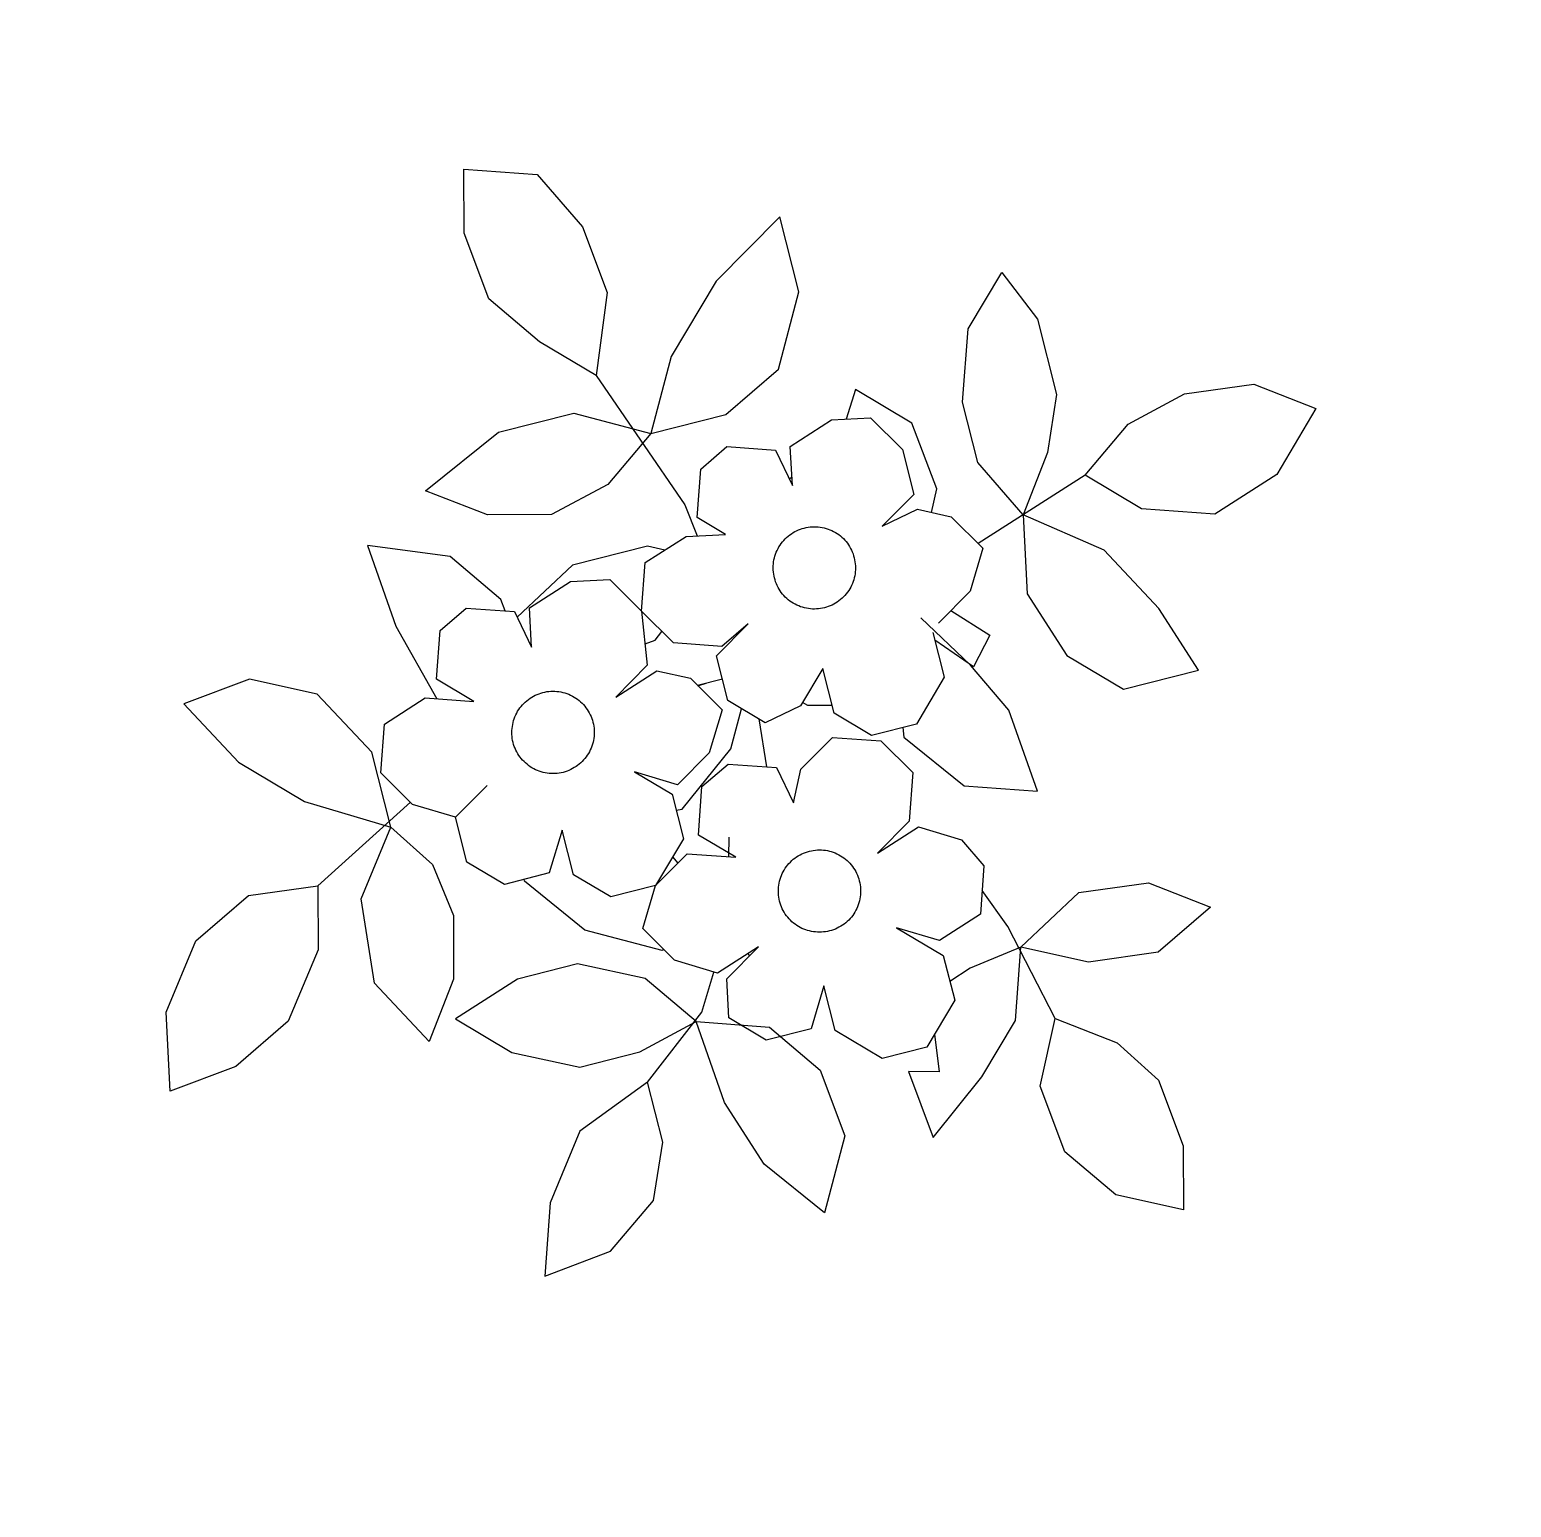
# Model space of a CAD drawing. Header units: millimetres. Extents: x 29.618 to 30.077, y 33.98 to 34.438.
import ezdxf

# ---------------------------------------------------------------- set-up
doc = ezdxf.new("R2010")
doc.units = ezdxf.units.MM
doc.layers.add('VERDE', color=94, linetype='Continuous', lineweight=9)

# ---------------------------------------------------------------- blocks, each defined once
blk = doc.blocks.new('*U54')
at = {"color": 6, "linetype": 'Continuous', "lineweight": -3, "true_color": 0xf000f0}
for p, q in [((-0.028, 0.2411), (-0.0012, 0.2552)), ((-0.0012, 0.2552), (0.0314, 0.2433)), ((-0.0483, 0.2093), (-0.028, 0.2411)), ((0.0314, 0.2433), (0.0539, 0.2155)), ((-0.0342, 0.1825), (-0.0483, 0.2093)), ((0.0539, 0.2155), (0.042, 0.1829)), ((0.042, 0.1829), (0.0614, 0.2063)), ((0.0614, 0.2063), (0.0873, 0.212)), ((0.0873, 0.212), (0.1199, 0.2001)), ((-0.0928, 0.1886), (-0.0575, 0.2019)), ((-0.0575, 0.2019), (-0.0342, 0.1825)), ((0.1199, 0.2001), (0.1248, 0.1658)), ((-0.1038, 0.1644), (-0.0928, 0.1886)), ((-0.0905, 0.1292), (-0.1038, 0.1644)), ((0.1248, 0.1658), (0.1129, 0.1332)), ((-0.0923, 0.1124), (-0.0654, 0.1265)), ((-0.0654, 0.1265), (-0.0905, 0.1292)), ((0.112, 0.1248), (0.1345, 0.0971)), ((-0.1126, 0.0807), (-0.0923, 0.1124)), ((0.1345, 0.0971), (0.1301, 0.0552)), ((-0.0993, 0.0455), (-0.1126, 0.0807)), ((-0.0324, 0.0385), (-0.0205, 0.071)), ((-0.0205, 0.071), (-0.0315, 0.0468)), ((-0.1588, 0.0433), (-0.1319, 0.0574)), ((-0.1319, 0.0574), (-0.0993, 0.0455)), ((0.0464, 0.064), (0.0429, 0.0305)), ((0.0689, 0.0363), (0.0464, 0.064)), ((-0.0315, 0.0468), (-0.0668, 0.0336)), ((0.1301, 0.0552), (0.1023, 0.0328)), ((-0.179, 0.0116), (-0.1588, 0.0433)), ((-0.0668, 0.0336), (-0.0993, 0.0455)), ((-0.0993, 0.0455), (-0.0778, 0.0094)), ((-0.0099, 0.0107), (-0.0324, 0.0385)), ((0.1023, 0.0328), (0.0689, 0.0363)), ((0.0429, 0.0305), (0.0235, 0.0072)), ((0.0755, 0.0187), (0.1107, 0.0319)), ((0.1107, 0.0319), (0.1433, 0.02)), ((-0.1649, -0.0153), (-0.179, 0.0116)), ((-0.0694, 0.0085), (-0.0434, 0.0142)), ((-0.0434, 0.0142), (-0.0108, 0.0023)), ((0.0636, -0.0139), (0.0755, 0.0187)), ((0.1433, 0.02), (0.1565, -0.0152)), ((-0.2235, -0.0091), (-0.1883, 0.0041)), ((-0.1883, 0.0041), (-0.1649, -0.0153)), ((-0.0778, 0.0094), (-0.0896, -0.0232)), ((-0.0896, -0.0232), (-0.0694, 0.0085)), ((-0.0108, 0.0023), (-0.006, -0.032)), ((0.0235, 0.0072), (-0.0099, 0.0107)), ((-0.2345, -0.0334), (-0.2235, -0.0091)), ((0.1649, -0.0161), (0.1992, -0.0113)), ((0.1992, -0.0113), (0.2234, -0.0223)), ((0.0108, -0.0338), (0.046, -0.0205)), ((0.046, -0.0205), (0.0693, -0.0399)), ((0.0693, -0.0399), (0.0636, -0.0139)), ((0.1565, -0.0152), (0.1446, -0.0478)), ((0.1446, -0.0478), (0.1649, -0.0161)), ((0.2234, -0.0223), (0.2367, -0.0575)), ((-0.2213, -0.0686), (-0.2345, -0.0334)), ((-0.006, -0.032), (-0.0179, -0.0646)), ((-0.0002, -0.058), (0.0108, -0.0338)), ((-0.1878, -0.0721), (-0.2213, -0.0686)), ((-0.0179, -0.0646), (-0.0522, -0.0695)), ((0.013, -0.0932), (-0.0002, -0.058)), ((0.2367, -0.0575), (0.2164, -0.0892)), ((-0.2231, -0.0853), (-0.1878, -0.0721)), ((-0.0522, -0.0695), (-0.0187, -0.073)), ((-0.0187, -0.073), (0.0037, -0.1007)), ((-0.2433, -0.1171), (-0.2231, -0.0853)), ((0.2164, -0.0892), (0.1821, -0.0941)), ((0.0037, -0.1007), (-0.0007, -0.1426)), ((0.0112, -0.11), (0.0464, -0.0967)), ((0.0464, -0.0967), (0.013, -0.0932)), ((0.1821, -0.0941), (0.2239, -0.0985)), ((0.2239, -0.0985), (0.2464, -0.1262)), ((-0.0007, -0.1426), (0.0112, -0.11)), ((-0.2301, -0.1523), (-0.2433, -0.1171)), ((-0.1632, -0.1593), (-0.1513, -0.1267)), ((-0.1513, -0.1267), (-0.1632, -0.1593)), ((-0.0619, -0.1615), (-0.0843, -0.1338)), ((-0.0843, -0.1338), (-0.0795, -0.1681)), ((0.2464, -0.1262), (0.242, -0.1681)), ((-0.0007, -0.1426), (-0.0284, -0.165)), ((0.0042, -0.1769), (-0.0007, -0.1426)), ((-0.1975, -0.1642), (-0.2301, -0.1523)), ((-0.1632, -0.1593), (-0.1975, -0.1642)), ((-0.1407, -0.1871), (-0.1632, -0.1593)), ((0.0914, -0.1522), (0.0711, -0.1839)), ((0.0795, -0.1848), (0.0914, -0.1522)), ((0.1724, -0.1861), (0.1499, -0.1584)), ((0.1499, -0.1584), (0.1548, -0.1927)), ((-0.0795, -0.1681), (-0.1072, -0.1906)), ((-0.0284, -0.165), (-0.0619, -0.1615)), ((0.242, -0.1681), (0.2142, -0.1905)), ((0.0368, -0.1888), (0.0042, -0.1769)), ((-0.1072, -0.1906), (-0.1407, -0.1871)), ((0.0711, -0.1839), (0.0368, -0.1888)), ((0.0936, -0.2117), (0.0795, -0.1848)), ((0.1548, -0.1927), (0.127, -0.2152)), ((0.2142, -0.1905), (0.1724, -0.1861)), ((0.127, -0.2152), (0.0936, -0.2117))]:
    blk.add_line(p, q, dxfattribs=at)
at = {"color": 104, "linetype": 'Continuous', "lineweight": -3, "true_color": 0x009425}
for points in [[(0.3084, 0.406), (0.3022, 0.3471), (0.2716, 0.2992), (0.2184, 0.2792), (0.1679, 0.2845), (0.1816, 0.3342), (0.2113, 0.3737), (0.257, 0.4029)], [(0.0438, 0.3998), (0.0841, 0.3785), (0.1218, 0.332), (0.1342, 0.2881), (0.1373, 0.2366), (0.0886, 0.2588), (0.0584, 0.296), (0.0385, 0.3492)], [(-0.13, 0.367), (-0.1539, 0.3013), (-0.161, 0.2339), (-0.1504, 0.1732), (-0.1038, 0.2109), (-0.0817, 0.2597), (-0.0923, 0.3204)], [(-0.3672, 0.2982), (-0.314, 0.3181), (-0.2652, 0.296), (-0.2266, 0.2579), (-0.2076, 0.1962), (-0.2581, 0.2015), (-0.3077, 0.2153), (-0.3463, 0.2534)], [(0.3107, 0.1844), (0.2628, 0.2149), (0.2056, 0.238), (0.1373, 0.2366), (0.1657, 0.1826), (0.2136, 0.152), (0.2641, 0.1467)], [(-0.29, 0.0601), (-0.2576, 0.1248), (-0.2111, 0.1625), (-0.1504, 0.1732), (-0.1641, 0.1235), (-0.1938, 0.0841), (-0.2386, 0.0632)], [(0.3958, 0.0221), (0.3736, -0.0267), (0.328, -0.056), (0.2757, -0.0675), (0.2987, -0.0103), (0.3444, 0.019)], [(0.4747, -0.1991), (0.4224, -0.2107), (0.3728, -0.1969), (0.3342, -0.1588), (0.3227, -0.1065), (0.3741, -0.1034), (0.4153, -0.1162), (0.4539, -0.1544)], [(-0.3906, -0.1678), (-0.3334, -0.1909), (-0.2744, -0.1971), (-0.2053, -0.1873), (-0.243, -0.1407), (-0.3002, -0.1177), (-0.3525, -0.1292)], [(-0.1091, -0.3252), (-0.1663, -0.3021), (-0.2031, -0.2471), (-0.2053, -0.1873), (-0.1641, -0.2001), (-0.133, -0.2289), (-0.1122, -0.2737)], [(0.2238, -0.3176), (0.1658, -0.3029), (0.1179, -0.2724), (0.0718, -0.2249), (0.125, -0.205), (0.1746, -0.2187), (0.2132, -0.2568)], [(-0.098, -0.3008), (-0.0475, -0.3061), (0.0049, -0.2945), (0.0421, -0.2644), (0.0718, -0.2249), (0.0221, -0.2112), (-0.0302, -0.2227), (-0.0674, -0.2529)], [(-0.2748, -0.444), (-0.3032, -0.3899), (-0.3055, -0.3301), (-0.2833, -0.2813), (-0.2376, -0.252), (-0.2168, -0.2968), (-0.2146, -0.3567), (-0.2367, -0.4054)], [(0.0479, -0.4524), (0.086, -0.4138), (0.0997, -0.3641), (0.0873, -0.3202), (0.0572, -0.283), (0.0257, -0.3393), (0.0279, -0.3992)]]:
    blk.add_lwpolyline(points, close=True, dxfattribs=at)
for points in [[(0.1679, 0.2845), (0.1151, 0.2019)], [(0.0722, 0.2087), (0.0682, 0.2269), (0.0296, 0.265), (-0.0209, 0.2703), (-0.0179, 0.2464)], [(-0.2076, 0.1962), (-0.1034, 0.1342), (-0.0847, 0.1164)], [(0.1217, 0.0484), (0.1254, 0.042), (0.1835, 0.0274), (0.2367, 0.0473), (0.1905, 0.0948), (0.1491, 0.114), (0.0988, 0.1312)], [(-0.1029, 0.0959), (-0.1162, 0.0929), (-0.1628, 0.0553), (-0.1846, 0.001)], [(-0.0863, 0.0237), (-0.0803, 0.0296), (-0.0785, 0.0379)], [(0.0651, 0.041), (0.0478, 0.0331), (0.0432, 0.0336)], [(-0.0206, 0.0239), (-0.036, 0.0115)], [(-0.1952, 0.0015), (-0.2018, 0.0082), (-0.2514, 0.022), (-0.313, 0.0029), (-0.2669, -0.0445), (-0.2146, -0.0822)], [(-0.0356, 0.0114), (-0.0307, 0.0158)], [(-0.0106, -0.083), (-0.0067, -0.0804), (0.0079, -0.0223), (0.0024, 0.0094)], [(0.0178, 0.0078), (0.0386, -0.0233)], [(0.3227, -0.1065), (0.2597, -0.0573), (0.2302, -0.0403)], [(0.2432, -0.1565), (0.2586, -0.1813), (0.2371, -0.1912), (0.2757, -0.2293), (0.2903, -0.1712), (0.2956, -0.1207), (0.2757, -0.0675), (0.2469, -0.0985), (0.2368, -0.1145)], [(0.002, -0.1169), (0.0077, -0.1197)], [(-0.2376, -0.252), (-0.1998, -0.1633)], [(0.0259, -0.1848), (0.0248, -0.1859), (-0.0359, -0.1966), (-0.094, -0.1819), (-0.095, -0.1807)], [(0.0572, -0.283), (0.0727, -0.2165), (0.0681, -0.1844)]]:
    blk.add_lwpolyline(points, dxfattribs=at)
at = {"color": 6, "linetype": 'Continuous', "lineweight": -3, "true_color": 0xf000f0}
for points in [[(-0.0371, 0.188), (-0.0384, 0.186)], [(0.1176, 0.1461), (0.1529, 0.1413), (0.1517, 0.1138), (0.1159, 0.12)], [(-0.0255, 0.0601), (-0.0248, 0.0594)], [(0.0415, -0.0986), (0.0354, -0.0848)], [(0.088, -0.1614), (0.0862, -0.1603)]]:
    blk.add_lwpolyline(points, dxfattribs=at)
for points in [[(-0.0237, 0.1351, -0.098476), (-0.02, 0.147, -0.098485), (-0.0121, 0.1565, -0.098498), (-0.0011, 0.1623, -0.098507), (0.0112, 0.1635, -0.098507), (0.0231, 0.1598, -0.098498), (0.0326, 0.1518, -0.098485), (0.0384, 0.1408, -0.098476), (0.0396, 0.1285, -0.098476), (0.0359, 0.1166, -0.098485), (0.0279, 0.1071, -0.098498), (0.017, 0.1013, -0.098507), (0.0046, 0.1002, -0.098507), (-0.0073, 0.1038, -0.098498), (-0.0168, 0.1118, -0.098485), (-0.0226, 0.1228, -0.098476)], [(-0.1539, -0.0649, -0.098476), (-0.1502, -0.0531, -0.098485), (-0.1423, -0.0435, -0.098498), (-0.1313, -0.0377, -0.098507), (-0.1189, -0.0366, -0.098507), (-0.1071, -0.0403, -0.098498), (-0.0975, -0.0482, -0.098485), (-0.0917, -0.0592, -0.098476), (-0.0906, -0.0716, -0.098476), (-0.0943, -0.0834, -0.098485), (-0.1022, -0.093, -0.098498), (-0.1132, -0.0988, -0.098507), (-0.1256, -0.0999, -0.098507), (-0.1374, -0.0962, -0.098498), (-0.147, -0.0883, -0.098485), (-0.1527, -0.0773, -0.098476)], [(0.0845, -0.09, -0.098476), (0.0882, -0.0781, -0.098485), (0.0961, -0.0686, -0.098498), (0.1071, -0.0628, -0.098507), (0.1194, -0.0617, -0.098507), (0.1313, -0.0653, -0.098498), (0.1408, -0.0733, -0.098485), (0.1466, -0.0843, -0.098476), (0.1478, -0.0966, -0.098476), (0.1441, -0.1085, -0.098485), (0.1361, -0.118, -0.098498), (0.1251, -0.1238, -0.098507), (0.1128, -0.125, -0.098507), (0.1009, -0.1213, -0.098498), (0.0914, -0.1133, -0.098485), (0.0856, -0.1023, -0.098476)]]:
    blk.add_lwpolyline(points, format="xyb", close=True, dxfattribs=at)

msp = doc.modelspace()

# ---------------------------------------------------------------- block references
at = {"layer": 'VERDE', "xscale": 0.4012545809040564, "yscale": 0.4012545809040564, "zscale": 0.4012545809040564, "rotation": 335.23927104494}
msp.add_blockref('*U54', (29.83623, 34.22491), dxfattribs=at)

doc.saveas('drawing.dxf')
